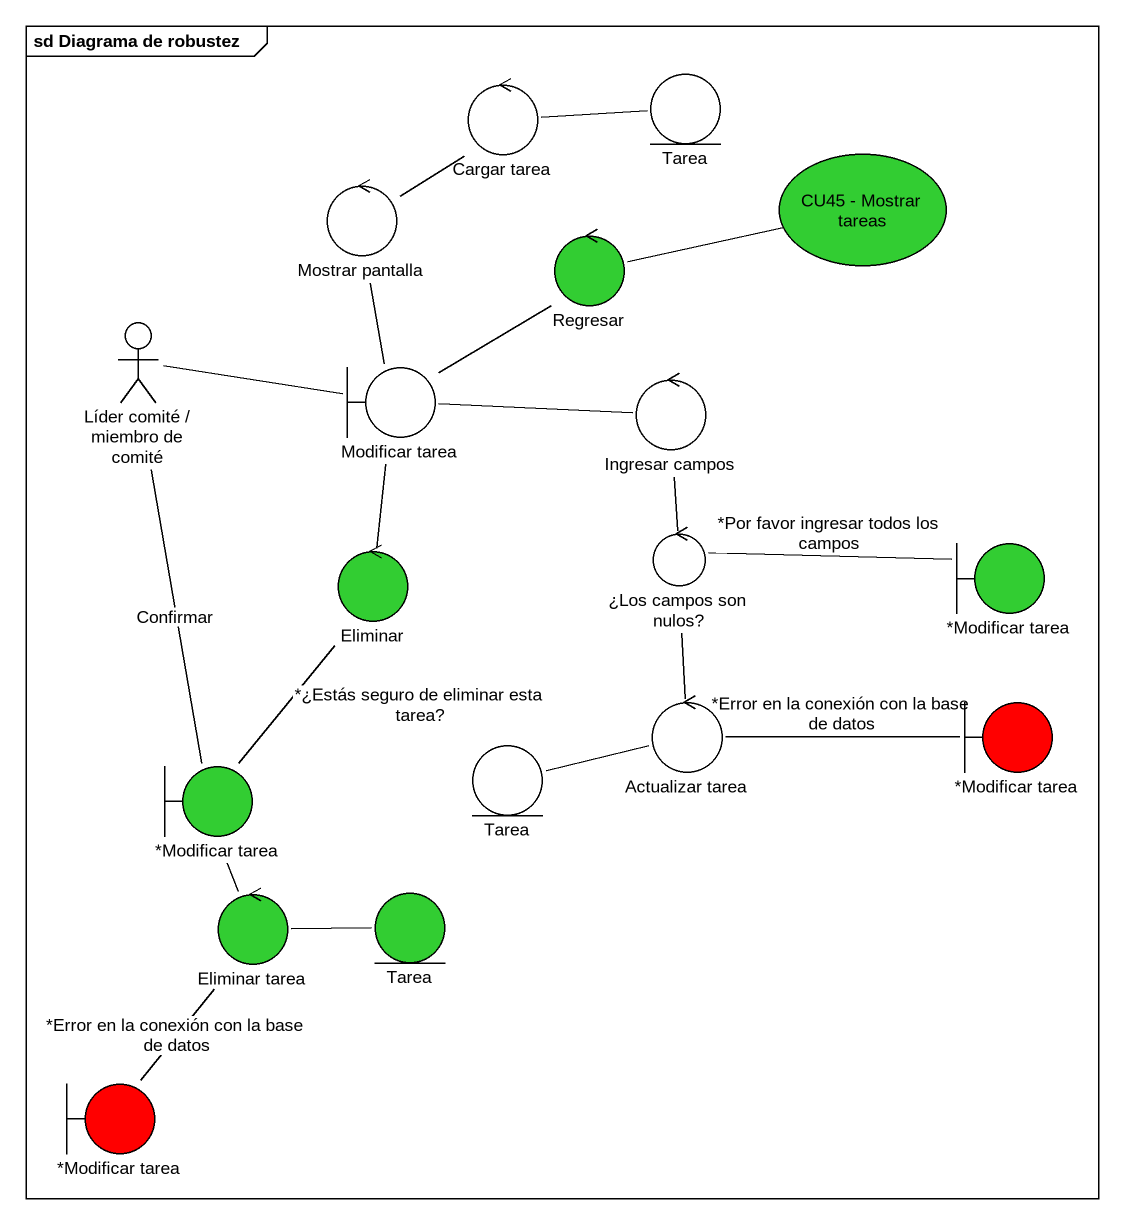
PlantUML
@startuml
mainframe sd Diagrama de robustez
control "Cargar tarea" as Cargar_tarea
entity Tarea
control "Mostrar pantalla" as Mostrar_pantalla
usecase "CU45 - Mostrar tareas" as CU45_Mostrar_tareas #32CD32
control Regresar #32CD32
actor "Líder comité / miembro de comité" as Líder_comité_miembro_de
boundary "Modificar tarea" as Modificar_tarea
control "Ingresar campos" as Ingresar_campos
control Eliminar #32CD32
control "¿Los campos son nulos?" as Los_campos_son_nulos
boundary "*Modificar tarea" as Modificar_tarea_2 #32CD32
control "Actualizar tarea" as Actualizar_tarea
boundary "*Modificar tarea" as Modificar_tarea_3 #FF0000
boundary "*Modificar tarea" as Modificar_tarea_4 #32CD32
entity "Tarea" as Tarea_2
control "Eliminar tarea" as Eliminar_tarea #32CD32
entity "Tarea" as Tarea_3 #32CD32
boundary "*Modificar tarea" as Modificar_tarea_5 #FF0000
Cargar_tarea -right- Tarea
Mostrar_pantalla -up- Cargar_tarea
Mostrar_pantalla -- Modificar_tarea
Regresar -right- CU45_Mostrar_tareas
Líder_comité_miembro_de -right- Modificar_tarea
Líder_comité_miembro_de -- Modificar_tarea_4 : Confirmar
Modificar_tarea -up- Regresar
Modificar_tarea -right- Ingresar_campos
Modificar_tarea -- Eliminar
Ingresar_campos -- Los_campos_son_nulos
Eliminar -- Modificar_tarea_4 : *¿Estás seguro de eliminar esta tarea?
Los_campos_son_nulos -right- Modificar_tarea_2 : *Por favor ingresar todos los campos
Los_campos_son_nulos -- Actualizar_tarea
Actualizar_tarea -right- Modificar_tarea_3 : *Error en la conexión con la base de datos
Actualizar_tarea -left- Tarea_2
Modificar_tarea_4 -- Eliminar_tarea
Eliminar_tarea -right- Tarea_3
Eliminar_tarea -- Modificar_tarea_5 : *Error en la conexión con la base de datos
@enduml
